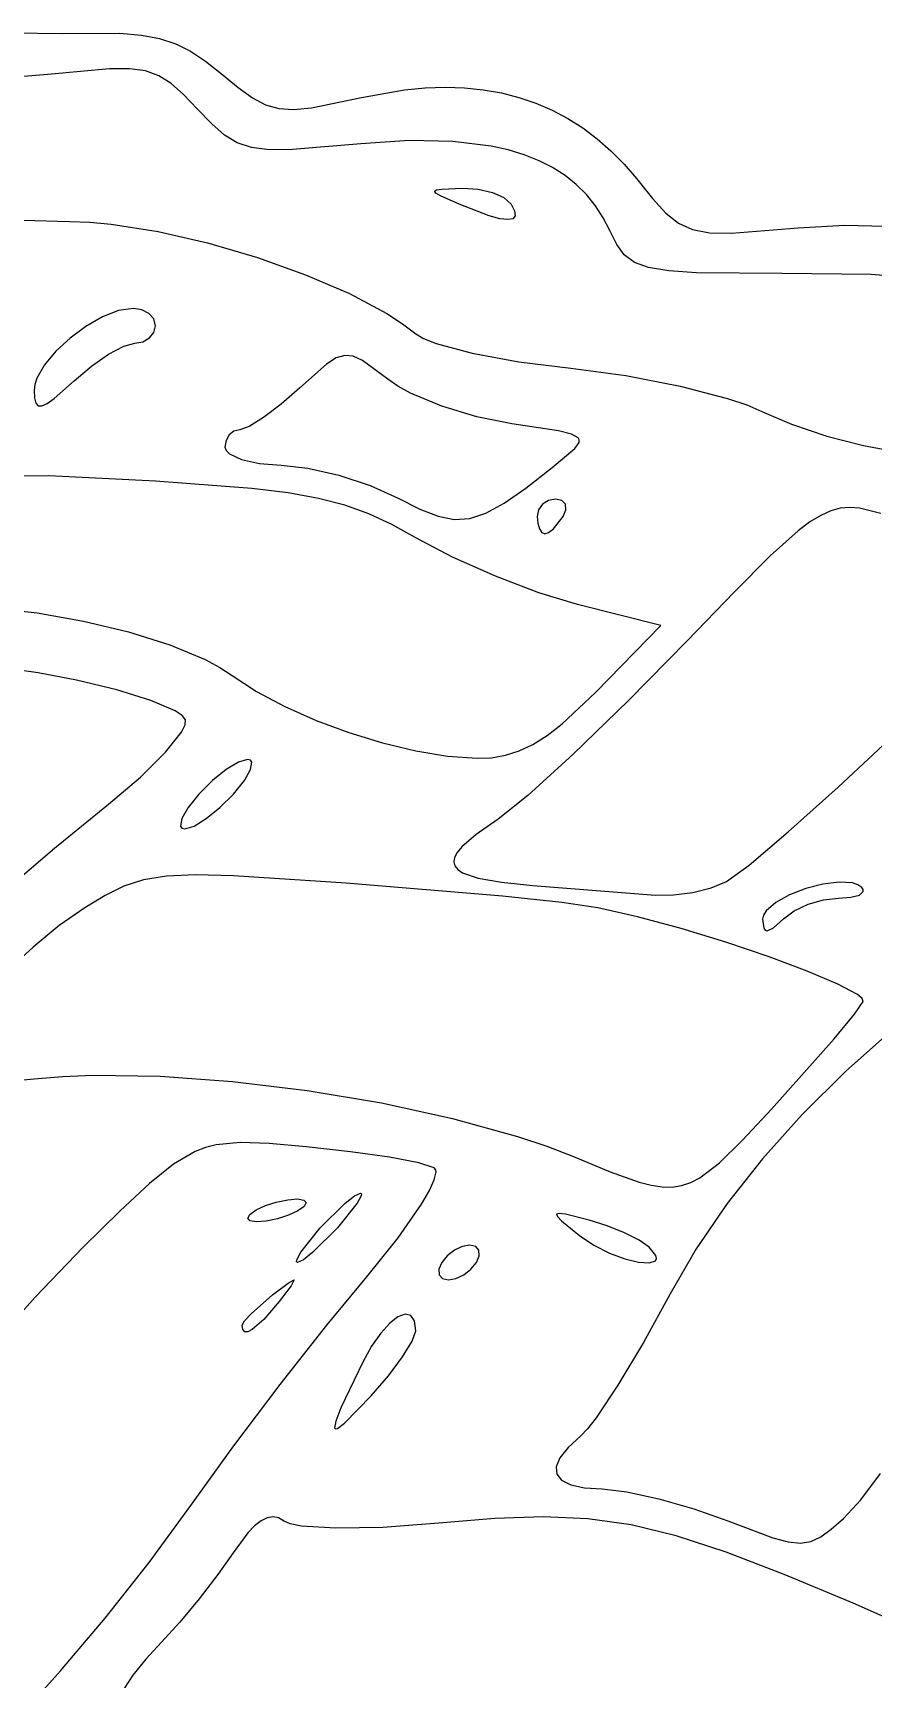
# Model space of a CAD drawing. Extents: x 9 to 1857, y 16 to 982.
# Drawn here: x 987 to 1092.2, y 160.6 to 366.7 of the extents above; entities that cross this region are included whole.
import ezdxf

# ---------------------------------------------------------------- set-up
doc = ezdxf.new("R2010")
doc.units = 0

msp = doc.modelspace()

# ---------------------------------------------------------------- linework, layer by layer
at = {"layer": 'Layer 1'}
for p, q in [((984.403108, 366.70312), (990.70552, 366.63076)), ((990.70552, 366.63076), (997.862911, 366.657557)), ((997.862911, 366.657557), (1000.559314, 366.433417)), ((1000.559314, 366.433417), (1002.84637, 366.005401)), ((1002.84637, 366.005401), (1004.858213, 365.339374)), ((1004.858213, 365.339374), (1006.728979, 364.401197)), ((1006.728979, 364.401197), (1008.592803, 363.156735)), ((1008.592803, 363.156735), (1010.58382, 361.57185)), ((989.32233, 361.54202), (982.857117, 360.97888)), ((996.55031, 362.224635), (989.32233, 361.54202)), ((999.06043, 362.227022), (996.55031, 362.224635)), ((1001.068717, 361.947441), (999.06043, 362.227022)), ((1002.750731, 361.343878), (1001.068717, 361.947441)), ((1004.282032, 360.374316), (1002.750731, 361.343878)), ((1010.58382, 361.57185), (1012.684196, 359.852625)), ((1005.838178, 358.996742), (1004.282032, 360.374316)), ((1007.59473, 357.16914), (1005.838178, 358.996742)), ((1012.684196, 359.852625), (1014.463518, 358.577806)), ((1028.12632, 358.62976), (1033.505235, 359.585766)), ((1033.505235, 359.585766), (1036.08282, 359.824154)), ((1036.08282, 359.824154), (1038.585139, 359.902999)), ((1038.585139, 359.902999), (1041.011677, 359.822456)), ((1041.011677, 359.822456), (1043.361921, 359.582675)), ((1043.361921, 359.582675), (1045.635356, 359.183808)), ((1045.635356, 359.183808), (1047.83147, 358.626009)), ((1009.379946, 355.306462), (1007.59473, 357.16914)), ((1014.463518, 358.577806), (1016.09552, 357.718256)), ((1016.09552, 357.718256), (1017.753932, 357.244839)), ((1017.753932, 357.244839), (1019.612487, 357.128417)), ((1019.612487, 357.128417), (1021.844915, 357.339855)), ((1021.844915, 357.339855), (1028.12632, 358.62976)), ((1047.83147, 358.626009), (1049.949748, 357.909428)), ((1049.949748, 357.909428), (1051.989675, 357.034218)), ((1051.989675, 357.034218), (1053.95074, 356.000531)), ((1010.9636, 353.910305), (1009.379946, 355.306462)), ((1053.95074, 356.000531), (1055.832426, 354.808519)), ((1055.832426, 354.808519), (1057.634221, 353.458334)), ((1012.556717, 352.935749), (1010.9636, 353.910305)), ((1014.370317, 352.337871), (1012.556717, 352.935749)), ((1028.05003, 352.81472), (1019.503066, 352.092466)), ((1034.142393, 353.21672), (1028.05003, 352.81472)), ((1039.570822, 353.126668), (1034.142393, 353.21672)), ((1044.354165, 352.537963), (1039.570822, 353.126668)), ((1046.509818, 352.054553), (1044.354165, 352.537963)), ((1057.634221, 353.458334), (1059.355611, 351.950127)), ((1016.615426, 352.071751), (1014.370317, 352.337871)), ((1019.503066, 352.092466), (1016.615426, 352.071751)), ((1048.511267, 351.444005), (1046.509818, 352.054553)), ((1050.360869, 350.705493), (1048.511267, 351.444005)), ((1052.060978, 349.838193), (1050.360869, 350.705493)), ((1059.355611, 351.950127), (1060.996082, 350.284052)), ((1053.613951, 348.841278), (1052.060978, 349.838193)), ((1055.022144, 347.713925), (1053.613951, 348.841278)), ((1060.996082, 350.284052), (1062.55512, 348.46026)), ((1062.55512, 348.46026), (1064.55623, 345.989859)), ((1037.26095, 346.87685), (1037.507692, 347.03777)), ((1037.425658, 346.638457), (1037.26095, 346.87685)), ((1037.997478, 346.301471), (1037.425658, 346.638457)), ((1037.507692, 347.03777), (1038.170222, 347.142336)), ((1038.170222, 347.142336), (1040.76, 347.26689)), ((1040.76, 347.26689), (1042.713958, 347.154773)), ((1042.713958, 347.154773), (1044.515787, 346.736608)), ((1044.515787, 346.736608), (1045.965248, 346.078671)), ((1056.287912, 346.455308), (1055.022144, 347.713925)), ((1057.413612, 345.064601), (1056.287912, 346.455308)), ((1040.3451, 345.24724), (1037.997478, 346.301471)), ((1044.109211, 343.801953), (1040.3451, 345.24724)), ((1040.3451, 345.24724), (1040.3451, 345.24724)), ((1045.965248, 346.078671), (1046.8621, 345.24724)), ((1046.8621, 345.24724), (1047.283247, 344.404156)), ((1047.283247, 344.404156), (1047.354595, 343.801953)), ((1058.401599, 343.54098), (1057.413612, 345.064601)), ((1064.55623, 345.989859), (1066.234168, 344.149588)), ((985.760618, 343.238643), (991.56577, 343.07422)), ((991.56577, 343.07422), (994.085637, 342.990394)), ((994.085637, 342.990394), (996.796906, 342.746618)), ((996.796906, 342.746618), (1002.651248, 341.825422)), ((1045.453453, 343.440631), (1044.109211, 343.801953)), ((1046.441337, 343.32019), (1045.453453, 343.440631)), ((1047.074505, 343.440631), (1046.441337, 343.32019)), ((1047.354595, 343.801953), (1047.074505, 343.440631)), ((1059.25423, 341.88362), (1058.401599, 343.54098)), ((1066.234168, 344.149588), (1067.826211, 342.867192)), ((1067.826211, 342.867192), (1069.569632, 342.070412)), ((1074.459715, 341.644675), (1082.80262, 342.29432)), ((1082.80262, 342.29432), (1088.60736, 342.639689)), ((1088.60736, 342.639689), (1093.748139, 342.521788)), ((1002.651248, 341.825422), (1008.843995, 340.403045)), ((1008.843995, 340.403045), (1015.090345, 338.5719)), ((1060.096849, 340.200261), (1059.25423, 341.88362)), ((1061.037136, 338.914165), (1060.096849, 340.200261)), ((1069.569632, 342.070412), (1071.701709, 341.686993)), ((1071.701709, 341.686993), (1074.459715, 341.644675)), ((1015.090345, 338.5719), (1021.105499, 336.424402)), ((1062.290464, 337.972068), (1061.037136, 338.914165)), ((1021.105499, 336.424402), (1026.604654, 334.052963)), ((1064.072205, 337.320704), (1062.290464, 337.972068)), ((1066.59773, 336.906808), (1064.072205, 337.320704)), ((1070.082411, 336.677116), (1066.59773, 336.906808)), ((1080.79073, 336.55728), (1070.082411, 336.677116)), ((1091.933314, 336.438482), (1080.79073, 336.55728)), ((1095.554889, 336.156336), (1091.933314, 336.438482)), ((1026.604654, 334.052963), (1031.303012, 331.549998)), ((997.710286, 331.925784), (995.687237, 331.137252)), ((999.55429, 332.21269), (997.710286, 331.925784)), ((1000.631801, 332.041279), (999.55429, 332.21269)), ((1001.514194, 331.574568), (1000.631801, 332.041279)), ((993.616108, 329.955369), (991.627865, 328.488412)), ((995.687237, 331.137252), (993.616108, 329.955369)), ((1002.110407, 330.883834), (1001.514194, 331.574568)), ((1002.32938, 330.04036), (1002.110407, 330.883834)), ((1002.126169, 329.196886), (1002.32938, 330.04036)), ((1031.303012, 331.549998), (1033.262891, 330.278072)), ((1033.262891, 330.278072), (1034.91577, 329.00792)), ((991.627865, 328.488412), (989.853476, 326.84466)), ((998.357274, 327.49536), (999.75399, 327.86806)), ((999.75399, 327.86803), (1000.753976, 328.039441)), ((999.75399, 327.86806), (999.75399, 327.86803)), ((1000.753976, 328.039441), (1001.572869, 328.506152)), ((1001.572869, 328.506152), (1002.126169, 329.196886)), ((1034.91577, 329.00792), (1035.900472, 328.419854)), ((1035.900472, 328.419854), (1037.457358, 327.810877)), ((1037.457358, 327.810877), (1041.96882, 326.600769)), ((989.853476, 326.84466), (988.423906, 325.132387)), ((994.306206, 324.97871), (996.45819, 326.480581)), ((996.45819, 326.480581), (998.357274, 327.49536)), ((1024.968602, 326.004273), (1023.760112, 325.227689)), ((1026.033575, 326.327487), (1024.968602, 326.004273)), ((1027.082301, 326.209703), (1026.033575, 326.327487)), ((1028.24205, 325.663289), (1027.082301, 326.209703)), ((1041.96882, 326.600769), (1047.812433, 325.518751)), ((988.423906, 325.132387), (987.470122, 323.459872)), ((992.15079, 323.14473), (994.306206, 324.97871)), ((1023.760112, 325.227689), (1020.4035, 322.26494)), ((1031.4037, 323.33405), (1028.24205, 325.663289)), ((1047.812433, 325.518751), (1054.35047, 324.70598)), ((1054.35047, 324.70598), (1061.240486, 323.806691)), ((1061.240486, 323.806691), (1068.04247, 322.489105)), ((987.212576, 322.672359), (987.12309, 321.93539)), ((987.12309, 321.93539), (987.169602, 320.998707)), ((987.470122, 323.459872), (987.212576, 322.672359)), ((989.62156, 320.911437), (992.15079, 323.14473)), ((1020.4035, 322.26494), (1018.053997, 320.223139)), ((1032.682209, 322.463881), (1031.4037, 323.33405)), ((1034.278247, 321.596811), (1032.682209, 322.463881)), ((1038.167825, 319.963689), (1034.278247, 321.596811)), ((1068.04247, 322.489105), (1073.972354, 320.930356)), ((987.169602, 320.998707), (987.327451, 320.359624)), ((987.327451, 320.359624), (987.624103, 320.024748)), ((987.624103, 320.024748), (988.087027, 320.000687)), ((988.087027, 320.000687), (988.743691, 320.294048)), ((988.743691, 320.294048), (989.62156, 320.911437)), ((1018.053997, 320.223139), (1015.85125, 318.551081)), ((1042.562266, 318.618122), (1038.167825, 319.963689)), ((1073.972354, 320.930356), (1076.365238, 320.115901)), ((1076.365238, 320.115901), (1078.24607, 319.30758)), ((1015.85125, 318.551081), (1014.042328, 317.421313)), ((1046.9514, 317.74355), (1042.562266, 318.618122)), ((1052.780327, 316.869898), (1046.9514, 317.74355)), ((1078.24607, 319.30758), (1081.971826, 317.71226)), ((1081.971826, 317.71226), (1086.409745, 316.228269)), ((1011.16558, 315.677524), (1011.0192, 314.83405)), ((1011.564138, 316.368258), (1011.16558, 315.677524)), ((1012.154002, 316.834969), (1011.564138, 316.368258)), ((1012.8743, 317.00638), (1012.154002, 316.834969)), ((1014.042328, 317.421313), (1012.8743, 317.00638)), ((1054.405782, 316.469678), (1052.780327, 316.869898)), ((1055.251062, 316.008308), (1054.405782, 316.469678)), ((1054.838592, 314.645443), (1055.375542, 315.421618)), ((1055.399691, 315.734638), (1055.251062, 316.008308)), ((1055.375542, 315.421618), (1055.399691, 315.734638)), ((1086.409745, 316.228269), (1091.003626, 315.021326)), ((1011.0192, 314.83405), (1011.1633, 314.395814)), ((1011.1633, 314.395814), (1011.576294, 313.983386)), ((1011.576294, 313.983386), (1013.093125, 313.273089)), ((1052.0179, 312.26797), (1054.838592, 314.645443)), ((1091.003626, 315.021326), (1095.19727, 314.25715)), ((1013.093125, 313.273089), (1015.338019, 312.777425)), ((1015.338019, 312.777425), (1018.0793, 312.57066)), ((1018.0793, 312.57066), (1021.419936, 312.216252)), ((1021.419936, 312.216252), (1025.296738, 311.318614)), ((1025.296738, 311.318614), (1029.228795, 310.013401)), ((1048.710719, 309.71569), (1052.0179, 312.26797)), ((1052.0179, 312.26797), (1052.0179, 312.26797)), ((988.952273, 311.243521), (984.454866, 311.203998)), ((1002.3257, 310.57747), (988.952273, 311.243521)), ((1014.385919, 309.667152), (1002.3257, 310.57747)), ((1018.927079, 309.107232), (1014.385919, 309.667152)), ((1029.228795, 310.013401), (1032.7352, 308.43627)), ((1045.997783, 307.822952), (1048.710719, 309.71569)), ((1022.74785, 308.418185), (1018.927079, 309.107232)), ((1026.052415, 307.555544), (1022.74785, 308.418185)), ((1029.044956, 306.474845), (1026.052415, 307.555544)), ((1032.7352, 308.43627), (1035.431708, 307.076995)), ((1043.71009, 306.556174), (1045.997783, 307.822952)), ((1050.796962, 307.678927), (1050.30272, 306.988194)), ((1051.528448, 308.145639), (1050.796962, 307.678927)), ((1052.4217, 308.31705), (1051.528448, 308.145639)), ((1053.209023, 308.145639), (1052.4217, 308.31705)), ((1053.652087, 307.678927), (1053.209023, 308.145639)), ((1053.719458, 306.988194), (1053.652087, 307.678927)), ((1088.077311, 307.182533), (1086.878546, 306.857482)), ((1089.264339, 307.290154), (1088.077311, 307.182533)), ((1090.479953, 307.201931), (1089.264339, 307.290154)), ((1093.158225, 306.524299), (1090.479953, 307.201931)), ((1031.929657, 305.131622), (1029.044956, 306.474845)), ((1034.9107, 303.48141), (1031.929657, 305.131622)), ((1035.431708, 307.076995), (1037.708448, 306.175765)), ((1037.708448, 306.175765), (1039.734424, 305.766162)), ((1039.734424, 305.766162), (1041.678638, 305.881771)), ((1041.678638, 305.881771), (1043.71009, 306.556174)), ((1050.30272, 306.988194), (1050.1212, 306.14472)), ((1050.1212, 306.14472), (1050.196791, 305.301246)), ((1050.196791, 305.301246), (1050.4026, 304.610513)), ((1052.150087, 304.610513), (1053.3797, 306.14472)), ((1053.3797, 306.14472), (1053.719458, 306.988194)), ((1053.3797, 306.14472), (1053.3797, 306.14472)), ((1084.284525, 305.468739), (1082.808624, 304.361875)), ((1085.627725, 306.293413), (1084.284525, 305.468739)), ((1086.878546, 306.857482), (1085.627725, 306.293413)), ((1039.5325, 301.046762), (1034.9107, 303.48141)), ((1050.4026, 304.610513), (1050.707184, 304.143801)), ((1050.707184, 304.143801), (1051.0791, 303.97239)), ((1051.0791, 303.97239), (1051.557017, 304.143801)), ((1051.557017, 304.143801), (1052.150087, 304.610513)), ((1082.808624, 304.361875), (1079.297434, 301.215228)), ((1044.890275, 298.660658), (1039.5325, 301.046762)), ((1079.297434, 301.215228), (1074.771584, 296.680777)), ((1050.319713, 296.597124), (1044.890275, 298.660658)), ((1055.1565, 295.13019), (1050.319713, 296.597124)), ((1065.6268, 292.51855), (1055.1565, 295.13019)), ((1074.771584, 296.680777), (1068.9085, 290.58583)), ((981.838263, 294.713686), (987.523599, 294.074389)), ((987.523599, 294.074389), (993.325285, 293.04578)), ((993.325285, 293.04578), (998.954931, 291.688062)), ((998.954931, 291.688062), (1004.124144, 290.061437)), ((1057.431, 284.12533), (1065.6268, 292.51855)), ((1004.124144, 290.061437), (1008.544535, 288.226105)), ((1068.9085, 290.58583), (1061.562778, 283.102672)), ((987.62857, 286.582839), (983.772596, 287.116387)), ((992.42069, 285.65227), (987.62857, 286.582839)), ((1008.544535, 288.226105), (1010.383799, 287.248988)), ((1010.383799, 287.248988), (1011.92771, 286.24227)), ((997.491566, 284.455213), (992.42069, 285.65227)), ((1011.92771, 286.24227), (1014.995714, 284.234432)), ((1001.761344, 283.123482), (997.491566, 284.455213)), ((1004.781095, 281.819401), (1001.761344, 283.123482)), ((1014.995714, 284.234432), (1018.539744, 282.343426)), ((1053.234323, 280.184308), (1057.43101, 284.12537)), ((1061.562778, 283.102672), (1054.649825, 276.394143)), ((1057.43101, 284.12537), (1057.431, 284.12533)), ((1005.68192, 281.228454), (1004.781095, 281.819401)), ((1006.10189, 280.70529), (1005.68192, 281.228454)), ((1006.045813, 280.066853), (1006.10189, 280.70529)), ((1018.539744, 282.343426), (1022.431508, 280.612583)), ((1022.431508, 280.612583), (1026.54271, 279.085236)), ((1003.59097, 276.627896), (1005.582266, 279.145503)), ((1005.582266, 279.145503), (1006.045813, 280.066853)), ((1026.54271, 279.085236), (1030.745056, 277.804719)), ((1049.583185, 277.61675), (1051.360897, 278.740164)), ((1051.360897, 278.740164), (1053.234323, 280.184308)), ((1087.804813, 272.255223), (1094.7238, 278.71833)), ((1000.444411, 273.500136), (1003.59097, 276.627896)), ((1030.745056, 277.804719), (1034.910251, 276.814364)), ((1034.910251, 276.814364), (1038.91, 276.157503)), ((1044.4176, 275.944426), (1046.15221, 276.241528)), ((1046.15221, 276.241528), (1047.860514, 276.79142)), ((1047.860514, 276.79142), (1049.583185, 277.61675)), ((1054.649825, 276.394143), (1048.946584, 271.193657)), ((1011.171725, 274.455855), (1009.454809, 273.074389)), ((1012.707178, 275.389279), (1011.171725, 274.455855)), ((1013.8609, 275.7321), (1012.707178, 275.389279)), ((1013.456645, 273.074389), (1014.240138, 274.455855)), ((1014.217031, 275.643425), (1013.8609, 275.7321)), ((1014.394136, 275.389279), (1014.217031, 275.643425)), ((1014.240138, 274.455855), (1014.394136, 275.389279)), ((1038.91, 276.157503), (1042.61601, 275.87747)), ((1042.61601, 275.87747), (1044.4176, 275.944426)), ((996.459, 270.10989), (1000.444411, 273.500136)), ((1009.454809, 273.074389), (1007.7567, 271.38744)), ((1012.1014, 271.38744), (1013.456645, 273.074389)), ((1081.557675, 266.651525), (1087.804813, 272.255223)), ((989.661014, 264.61354), (996.459, 270.10989)), ((1007.7567, 271.38744), (1006.401455, 269.700487)), ((1010.403291, 269.700487), (1012.1014, 271.38744)), ((1012.1014, 271.38744), (1012.1014, 271.38744)), ((1048.946584, 271.193657), (1045.23, 268.23463)), ((1005.617963, 268.319021), (1005.463964, 267.3856)), ((1006.401455, 269.700487), (1005.617963, 268.319021)), ((1007.150922, 267.3856), (1008.686375, 268.319021)), ((1008.686375, 268.319021), (1010.403291, 269.700487)), ((1045.23, 268.23463), (1042.504138, 266.346452)), ((1005.463964, 267.3856), (1005.641069, 267.131455)), ((1005.641069, 267.131455), (1005.9972, 267.04278)), ((1005.9972, 267.04278), (1007.150922, 267.3856)), ((1042.504138, 266.346452), (1040.679873, 264.763639)), ((1076.668225, 262.50753), (1081.557675, 266.651525)), ((983.862924, 259.660154), (989.661014, 264.61354)), ((1040.110901, 264.077094), (1039.7734, 263.455311)), ((1040.679873, 264.763639), (1040.110901, 264.077094)), ((1039.7734, 263.455311), (1039.669396, 262.89443)), ((1039.669396, 262.89443), (1039.800913, 262.39059)), ((1039.800913, 262.39059), (1040.169974, 261.939932)), ((1040.169974, 261.939932), (1040.778604, 261.538597)), ((1073.8223, 260.42353), (1076.668225, 262.50753)), ((998.359847, 259.850177), (996.020388, 258.696541)), ((1000.807582, 260.6413), (998.359847, 259.850177)), ((1003.6937, 261.101195), (1000.807582, 260.6413)), ((1007.348305, 261.261144), (1003.6937, 261.101195)), ((1012.101503, 261.152431), (1007.348305, 261.261144)), ((1026.2241, 260.25415), (1012.101503, 261.152431)), ((1045.781888, 258.602301), (1026.2241, 260.25415)), ((1040.778604, 261.538597), (1042.72267, 260.868453)), ((1042.72267, 260.868453), (1045.649304, 260.349281)), ((1045.649304, 260.349281), (1049.5747, 259.9502)), ((1049.5747, 259.9502), (1064.9238, 258.74501)), ((1071.923536, 259.650667), (1073.8223, 260.42353)), ((1073.8223, 260.42353), (1073.8223, 260.42353)), ((1085.901186, 260.124475), (1083.760675, 259.568162)), ((1087.926541, 260.378233), (1085.901186, 260.124475)), ((1089.621169, 260.260043), (1087.926541, 260.378233)), ((1090.277095, 260.039782), (1089.621169, 260.260043)), ((1090.7695, 259.70051), (1090.277095, 260.039782)), ((996.020388, 258.696541), (993.4591, 257.14911)), ((1053.221273, 257.805687), (1045.781888, 258.602301)), ((1057.7229, 257.16382), (1053.221273, 257.805687)), ((1064.9238, 258.74501), (1067.182283, 258.756355)), ((1067.182283, 258.756355), (1069.612863, 259.076591)), ((1069.612863, 259.076591), (1071.923536, 259.650667)), ((1079.996472, 257.825456), (1078.803921, 256.77785)), ((1081.72058, 258.778691), (1079.996472, 257.825456)), ((1083.760675, 259.568162), (1081.72058, 258.778691)), ((1084.0613, 257.587614), (1085.979791, 258.147667)), ((1085.979791, 258.147667), (1087.8443, 258.35336)), ((1087.8443, 258.35345), (1089.396873, 258.45974)), ((1087.8443, 258.35336), (1087.8443, 258.35345)), ((1089.396873, 258.45974), (1090.465913, 258.749146)), ((1090.465913, 258.749146), (1090.955445, 259.177469)), ((1090.952906, 259.429912), (1090.7695, 259.70051)), ((1090.955445, 259.177469), (1090.952906, 259.429912)), ((993.4591, 257.14911), (990.283973, 254.926242)), ((1062.673603, 256.036824), (1057.7229, 257.16382)), ((1068.144956, 254.546779), (1062.673603, 256.036824)), ((1078.474346, 256.240345), (1078.3585, 255.70527)), ((1078.3585, 255.70527), (1078.487263, 254.610811)), ((1078.803921, 256.77785), (1078.474346, 256.240345)), ((1079.722337, 254.630387), (1080.9653, 255.74657)), ((1080.9653, 255.74657), (1082.314559, 256.758736)), ((1082.314559, 256.758736), (1084.0613, 257.587614)), ((990.283973, 254.926242), (986.989939, 252.237032)), ((1073.762925, 252.826095), (1068.144956, 254.546779)), ((1078.487263, 254.610811), (1078.661027, 254.339442)), ((1078.661027, 254.339442), (1078.9191, 254.252159)), ((1078.9191, 254.252159), (1079.722337, 254.630387)), ((986.989939, 252.237032), (983.744133, 249.260891)), ((1079.153475, 251.007181), (1073.762925, 252.826095)), ((1083.942572, 249.222447), (1079.153475, 251.007181)), ((1087.756181, 247.604303), (1083.942572, 249.222447)), ((1090.220269, 246.285157), (1087.756181, 247.604303)), ((1089.850242, 243.82036), (1090.9608, 245.3975)), ((1090.829356, 245.779087), (1090.220269, 246.285157)), ((1090.9608, 245.39742), (1090.829356, 245.779087)), ((1090.9608, 245.3975), (1090.9608, 245.39742)), ((1087.309088, 240.758535), (1089.850242, 243.82036)), ((1094.758184, 241.976566), (1088.792415, 236.678338)), ((1079.4462, 231.9463), (1087.309088, 240.758535)), ((981.704183, 235.251337), (987.1179, 235.71623)), ((987.1179, 235.71623), (990.662825, 236.020874)), ((990.662825, 236.020874), (994.505405, 236.173975)), ((994.505405, 236.173975), (1002.905744, 236.051151)), ((1002.905744, 236.051151), (1011.963335, 235.39896)), ((1011.963335, 235.39896), (1021.3226, 234.268607)), ((1088.792415, 236.678338), (1083.31675, 231.2534)), ((1021.3226, 234.268607), (1030.627959, 232.711296)), ((1030.627959, 232.711296), (1039.523831, 230.778228)), ((1075.833836, 228.067998), (1079.4462, 231.9463)), ((1083.31675, 231.2534), (1078.352847, 225.724475)), ((1039.523831, 230.778228), (1047.654638, 228.520608)), ((1008.591644, 227.119806), (1007.276413, 226.616612)), ((1009.946261, 227.463745), (1008.591644, 227.119806)), ((1012.937295, 227.747478), (1009.946261, 227.463745)), ((1016.57681, 227.61505), (1012.937295, 227.747478)), ((1021.1921, 227.2137), (1016.57681, 227.61505)), ((1026.758686, 226.604825), (1021.1921, 227.2137)), ((1047.654638, 228.520608), (1051.322024, 227.286093)), ((1051.322024, 227.286093), (1054.6648, 225.98964)), ((1072.949341, 225.224654), (1075.833836, 228.067998)), ((1004.600456, 225.058841), (1001.591098, 222.643191)), ((1007.276413, 226.616612), (1004.600456, 225.058841)), ((1031.640438, 225.906456), (1026.758686, 226.604825)), ((1035.310695, 225.204811), (1031.640438, 225.906456)), ((1037.2428, 224.58611), (1035.310695, 225.204811)), ((1054.6648, 225.98964), (1059.280636, 224.089136)), ((1070.502306, 223.346463), (1072.949341, 225.224654)), ((1078.352847, 225.724475), (1073.922366, 220.114284)), ((1001.591098, 222.643191), (997.921044, 219.222423)), ((1036.625825, 221.732402), (1037.241297, 223.097645)), ((1037.241297, 223.097645), (1037.458514, 224.067544)), ((1037.40694, 224.386743), (1037.2428, 224.58611)), ((1037.458514, 224.067544), (1037.40694, 224.386743)), ((1059.280636, 224.089136), (1062.881897, 222.804761)), ((1062.881897, 222.804761), (1064.392814, 222.415436)), ((1068.202325, 222.36362), (1069.352084, 222.747486)), ((1069.352084, 222.747486), (1070.502306, 223.346463)), ((1017.459228, 220.300115), (1018.8837, 220.59995)), ((1018.8837, 220.59995), (1020.095423, 220.687029)), ((1020.095423, 220.687029), (1020.885188, 220.555822)), ((1026.0624, 220.147935), (1027.252509, 221.081359)), ((1027.252509, 221.081359), (1027.9845, 221.42418)), ((1028.095989, 221.081359), (1027.596612, 220.147935)), ((1027.9845, 221.42418), (1028.122439, 221.335505)), ((1028.122439, 221.335505), (1028.095989, 221.081359)), ((1035.646775, 220.027803), (1036.625825, 221.732402)), ((1064.392814, 222.415436), (1065.758991, 222.206321)), ((1065.758991, 222.206321), (1067.016728, 222.18614)), ((1067.016728, 222.18614), (1068.202325, 222.36362)), ((997.921044, 219.222423), (993.263, 214.6493)), ((1013.885356, 218.26948), (1014.1409, 218.75362)), ((1014.1409, 218.75362), (1014.932222, 219.316367)), ((1014.1409, 218.75362), (1014.1409, 218.75362)), ((1014.932222, 219.316367), (1016.0902, 219.85206)), ((1016.0902, 219.85206), (1017.459228, 220.300115)), ((1018.981, 218.65163), (1017.611972, 218.203575)), ((1020.138978, 219.187323), (1018.981, 218.65163)), ((1020.9303, 219.75007), (1020.138978, 219.187323)), ((1020.885188, 220.555822), (1021.185858, 220.23421)), ((1021.185858, 220.23421), (1020.9303, 219.75007)), ((1022.9664, 217.07952), (1026.0624, 220.147935)), ((1027.596612, 220.147935), (1025.1388, 217.07952)), ((1032.736641, 215.824489), (1035.646775, 220.027803)), ((1052.890783, 218.887046), (1052.553125, 218.80434)), ((1052.553125, 218.80434), (1052.650082, 218.504779)), ((1052.650082, 218.504779), (1053.169091, 217.968409)), ((1053.675622, 218.772851), (1052.890783, 218.887046)), ((1056.6371, 218.03358), (1053.675622, 218.772851)), ((1073.922366, 220.114284), (1070.046964, 214.445552)), ((1014.18605, 217.947867), (1013.885356, 218.26948)), ((1014.975819, 217.816661), (1014.18605, 217.947867)), ((1016.1875, 217.90374), (1014.975819, 217.816661)), ((1017.611972, 218.203575), (1016.1875, 217.90374)), ((1020.508587, 214.011096), (1022.9664, 217.07952)), ((1025.1388, 217.07952), (1022.0428, 214.011096)), ((1022.9664, 217.07952), (1022.9664, 217.07952)), ((1053.169091, 217.968409), (1055.423, 216.10542)), ((1058.908605, 217.321229), (1056.6371, 218.03358)), ((1061.078813, 216.448211), (1058.908605, 217.321229)), ((1062.901789, 215.525141), (1061.078813, 216.448211)), ((993.263, 214.6493), (987.254014, 208.40979)), ((1028.7883, 210.93561), (1032.736641, 215.824489)), ((1040.737778, 214.735361), (1039.7586, 214.268651)), ((1041.6872, 214.90677), (1040.737778, 214.735361)), ((1042.424692, 214.735361), (1041.6872, 214.90677)), ((1042.826963, 214.268651), (1042.424692, 214.735361)), ((1055.423, 216.10542), (1057.223331, 214.883083)), ((1057.223331, 214.883083), (1059.173683, 213.899911)), ((1064.1316, 214.66263), (1062.901789, 215.525141)), ((1064.991608, 213.596078), (1064.1316, 214.66263)), ((1064.1316, 214.66263), (1064.1316, 214.66263)), ((1070.046964, 214.445552), (1066.7483, 208.741)), ((1019.982761, 212.823525), (1020.009211, 213.077671)), ((1020.1207, 212.73485), (1019.982761, 212.823525)), ((1020.009211, 213.077671), (1020.508587, 214.011096)), ((1020.852691, 213.077671), (1020.1207, 212.73485)), ((1022.0428, 214.011096), (1020.852691, 213.077671)), ((1038.1723, 212.73444), (1037.822367, 211.890966)), ((1038.864997, 213.577919), (1038.1723, 212.73444)), ((1039.7586, 214.268651), (1038.864997, 213.577919)), ((1041.824203, 211.890966), (1042.5169, 212.73444)), ((1042.5169, 212.73444), (1042.866777, 213.577919)), ((1042.5169, 212.73444), (1042.5169, 212.73444)), ((1042.866777, 213.577919), (1042.826963, 214.268651)), ((1059.173683, 213.899911), (1061.097365, 213.185176)), ((1061.097365, 213.185176), (1062.817688, 212.768152)), ((1062.817688, 212.768152), (1064.157962, 212.678113)), ((1064.157962, 212.678113), (1064.941498, 212.94433)), ((1064.941498, 212.94433), (1065.069275, 213.220183)), ((1065.069275, 213.220183), (1064.991608, 213.596078)), ((1018.954209, 210.163602), (1019.70795, 210.562531)), ((1019.70795, 210.562531), (1019.309016, 209.808795)), ((1023.768294, 204.866053), (1028.7883, 210.93561)), ((1037.822367, 211.890966), (1037.862163, 211.200232)), ((1037.862163, 211.200232), (1038.264452, 210.733521)), ((1038.264452, 210.733521), (1039.002, 210.56211)), ((1039.002, 210.56211), (1039.951422, 210.733521)), ((1039.951422, 210.733521), (1040.9306, 211.200232)), ((1040.9306, 211.200232), (1041.824203, 211.890966)), ((987.254014, 208.40979), (981.264088, 201.668469)), ((1014.30765, 206.320742), (1016.9925, 208.66729)), ((1016.9925, 208.66729), (1018.954209, 210.163602)), ((1019.309016, 209.808795), (1017.8127, 207.84711)), ((1066.7483, 208.741), (1063.435261, 202.715389)), ((1013.490881, 205.419421), (1014.30765, 206.320742)), ((1017.8127, 207.84711), (1015.893305, 205.603262)), ((1033.582821, 206.26536), (1032.688725, 205.929647)), ((1034.287012, 206.104209), (1033.582821, 206.26536)), ((1013.1909, 204.86572), (1013.490881, 205.419421)), ((1013.273095, 204.332081), (1013.1909, 204.86572)), ((1013.1909, 204.86572), (1013.1909, 204.86572)), ((1013.513977, 204.068423), (1013.273095, 204.332081)), ((1014.437588, 204.328985), (1013.904992, 204.069231)), ((1015.893305, 205.603262), (1014.437588, 204.328985)), ((1017.940125, 197.448049), (1023.768294, 204.866053)), ((1031.65767, 205.128339), (1030.5426, 203.892705)), ((1032.688725, 205.929647), (1031.65767, 205.128339)), ((1034.748354, 205.414925), (1034.287012, 206.104209)), ((1034.473711, 202.88886), (1034.9139, 204.16624)), ((1034.9139, 204.16624), (1034.748354, 205.414925)), ((1034.9139, 204.16624), (1034.9139, 204.16624)), ((1013.904992, 204.069231), (1013.513977, 204.068423)), ((1029.396462, 202.254012), (1028.2722, 200.24353)), ((1030.5426, 203.892705), (1029.396462, 202.254012)), ((1033.275188, 200.927161), (1034.473711, 202.88886)), ((1063.435261, 202.715389), (1060.226987, 197.369962)), ((1028.2722, 200.24353), (1025.526642, 194.515678)), ((1031.501395, 198.548441), (1033.275188, 200.927161)), ((1029.3354, 196.02), (1031.501395, 198.548441)), ((1012.026869, 189.620475), (1017.940125, 197.448049)), ((1026.009277, 192.598429), (1029.3354, 196.02)), ((1060.226987, 197.369962), (1057.48962, 193.285455)), ((1025.526642, 194.515678), (1024.891401, 192.880531)), ((1024.891401, 192.880531), (1024.756012, 192.03215)), ((1024.756012, 192.03215), (1024.877676, 191.895399)), ((1024.877676, 191.895399), (1025.126597, 191.946221)), ((1025.126597, 191.946221), (1026.009277, 192.598429)), ((1056.411946, 191.897525), (1055.5893, 191.0426)), ((1057.48962, 193.285455), (1056.411946, 191.897525)), ((1055.5893, 191.0426), (1054.007483, 189.580104)), ((1006.7516, 182.32221), (1012.026869, 189.620475)), ((1052.978823, 188.283481), (1052.50053, 187.159677)), ((1054.007483, 189.580104), (1052.978823, 188.283481)), ((1052.50053, 187.159677), (1052.569812, 186.21564)), ((1052.569812, 186.21564), (1053.183881, 185.458315)), ((1090.649548, 183.027027), (1093.097187, 186.300407)), ((1053.183881, 185.458315), (1054.339945, 184.894649)), ((1054.339945, 184.894649), (1056.035215, 184.531589)), ((1056.035215, 184.531589), (1058.2669, 184.37608)), ((1058.2669, 184.37608), (1061.357828, 184.024283)), ((1061.357828, 184.024283), (1065.35755, 183.153784)), ((1001.526579, 175.181144), (1006.7516, 182.32221)), ((1065.35755, 183.153784), (1069.749297, 181.895667)), ((1069.749297, 181.895667), (1074.0163, 180.38102)), ((1088.4782, 180.68868), (1090.649548, 183.027027)), ((1014.741596, 179.764485), (1013.884942, 178.887483)), ((1015.553912, 180.392114), (1014.741596, 179.764485)), ((1016.321571, 180.770138), (1015.553912, 180.392114)), ((1017.044252, 180.898327), (1016.321571, 180.770138)), ((1017.721635, 180.776452), (1017.044252, 180.898327)), ((1018.3534, 180.40428), (1017.721635, 180.776452)), ((1019.191161, 180.018328), (1018.3534, 180.40428)), ((1020.601972, 179.72977), (1019.191161, 180.018328)), ((1024.908, 179.448564), (1020.601972, 179.72977)), ((1030.802003, 179.568103), (1024.908, 179.448564)), ((1037.8145, 180.09583), (1030.802003, 179.568103)), ((1044.809396, 180.680824), (1037.8145, 180.09583)), ((1050.899822, 180.886997), (1044.809396, 180.680824)), ((1056.464775, 180.641021), (1050.899822, 180.886997)), ((1061.88325, 179.869567), (1056.464775, 180.641021)), ((1067.534244, 178.499309), (1061.88325, 179.869567)), ((1074.0163, 180.38102), (1079.641423, 178.268965)), ((1085.633458, 178.396438), (1086.939381, 179.354105)), ((1086.939381, 179.354105), (1088.4782, 180.68868)), ((1013.884942, 178.887483), (1012.0399, 176.38628)), ((1073.796753, 176.456919), (1067.534244, 178.499309)), ((1079.641423, 178.268965), (1081.564412, 177.751944)), ((1081.564412, 177.751944), (1083.100837, 177.598653)), ((1083.100837, 177.598653), (1084.405565, 177.812386)), ((1084.405565, 177.812386), (1085.633458, 178.396438)), ((1012.0399, 176.38628), (1010.134402, 173.642921)), ((1081.049773, 173.669068), (1073.796753, 176.456919)), ((996.015289, 168.188349), (1001.526579, 175.181144)), ((1010.134402, 173.642921), (1007.809137, 170.617577)), ((1089.6723, 170.06243), (1081.049773, 173.669068)), ((1007.809137, 170.617577), (1005.35823, 167.67761)), ((1100.606759, 165.265522), (1089.6723, 170.06243)), ((990.450714, 161.591594), (996.015289, 168.188349)), ((1005.35823, 167.67761), (1003.0758, 165.19038)), ((1003.0758, 165.19038), (1001.099009, 163.047126)), ((1001.099009, 163.047126), (999.480167, 161.043702)), ((985.065838, 155.638647), (990.450714, 161.591594)), ((999.480167, 161.043702), (998.386344, 159.404437))]:
    msp.add_line(p, q, dxfattribs=at)

doc.saveas('drawing.dxf')
